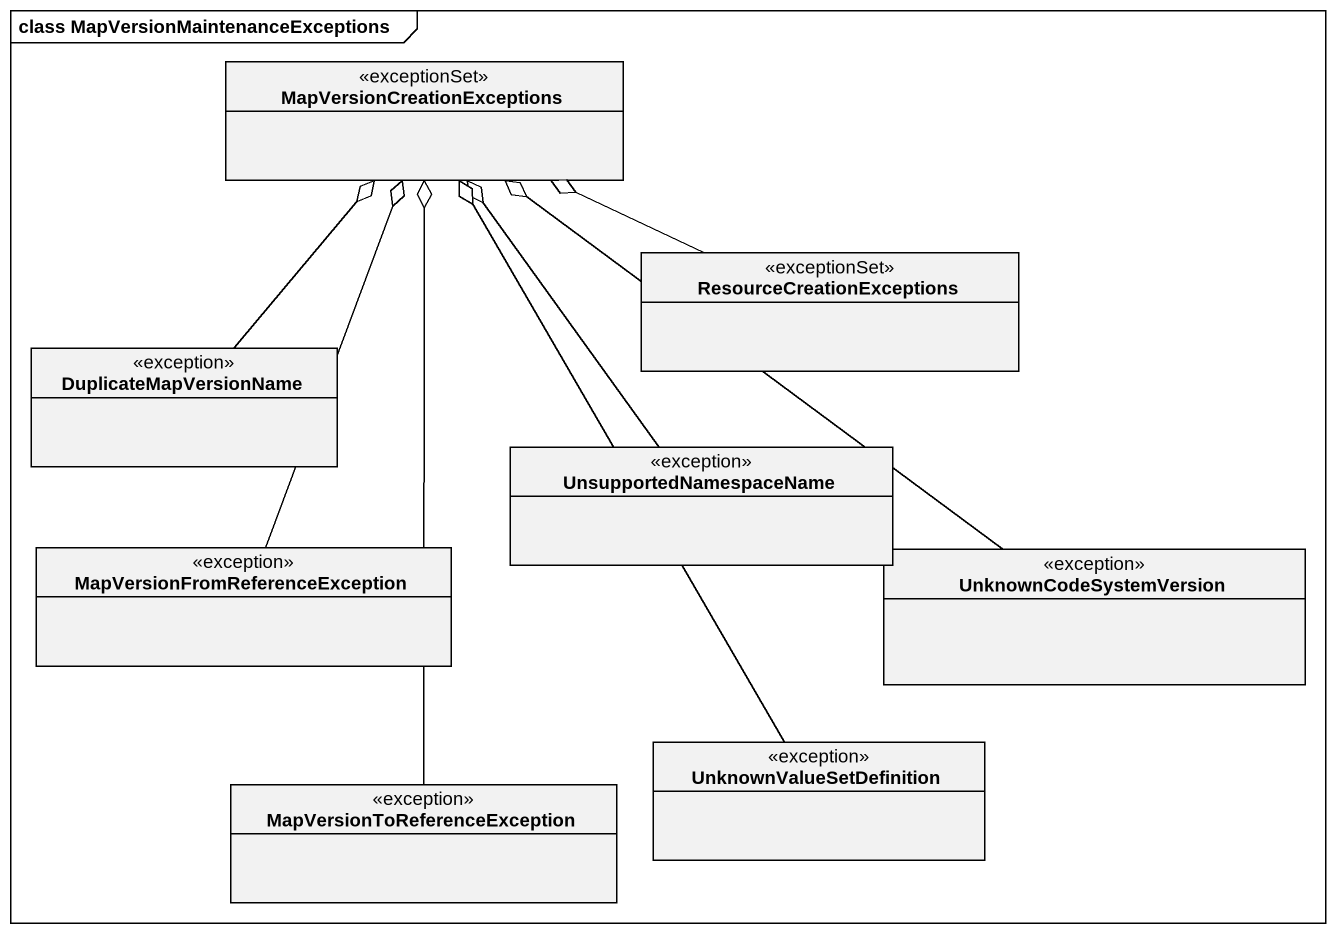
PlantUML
@startuml
mainframe class MapVersionMaintenanceExceptions
hide circle
hide empty members
class MapVersionCreationExceptions <<exceptionSet>>
class ResourceCreationExceptions <<exceptionSet>>
class DuplicateMapVersionName <<exception>>
class UnsupportedNamespaceName <<exception>>
class "MapVersionFromReferenceException" as MapVersionFromReferenceExcep <<exception>>
class UnknownCodeSystemVersion <<exception>>
class UnknownValueSetDefinition <<exception>>
class "MapVersionToReferenceException" as MapVersionToReferenceExcepti <<exception>>
ResourceCreationExceptions -left-o MapVersionCreationExceptions
DuplicateMapVersionName -up-o MapVersionCreationExceptions
UnsupportedNamespaceName -up-o MapVersionCreationExceptions
MapVersionFromReferenceExcep -up-o MapVersionCreationExceptions
UnknownCodeSystemVersion -up-o MapVersionCreationExceptions
UnknownValueSetDefinition -up-o MapVersionCreationExceptions
MapVersionToReferenceExcepti -up-o MapVersionCreationExceptions
@enduml
